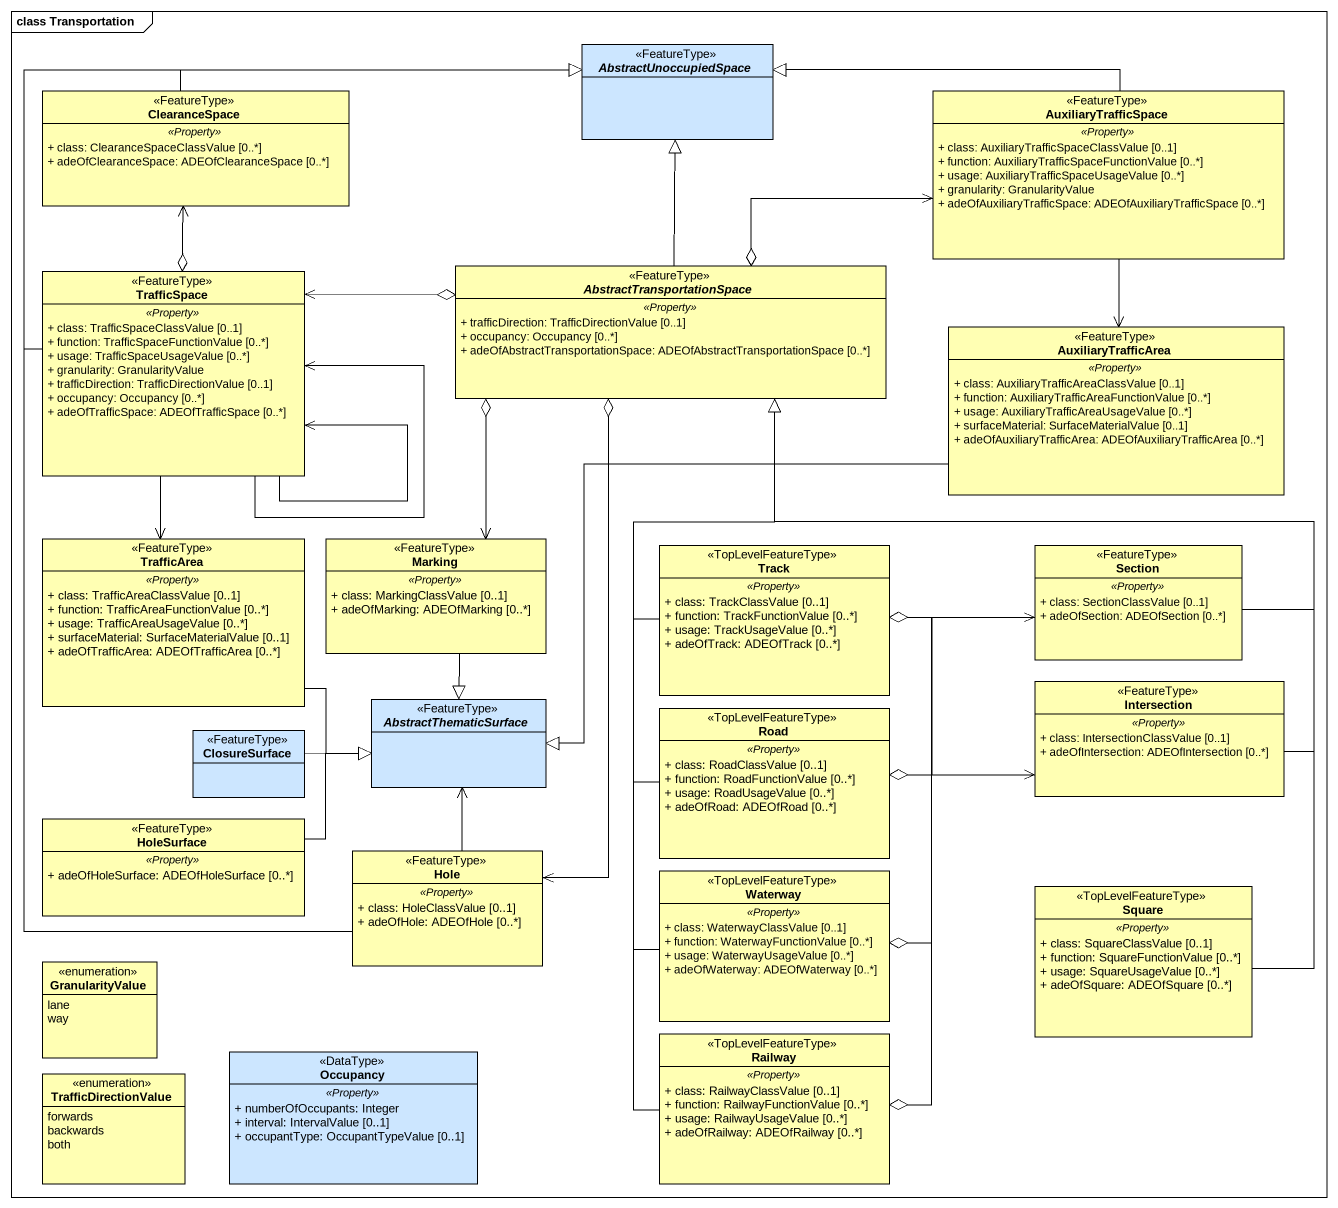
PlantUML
@startuml
mainframe class Transportation
hide circle
hide empty members
skinparam classAttributeIconSize 0
abstract class AbstractUnoccupiedSpace <<FeatureType>> #CCE6FF
class ClearanceSpace <<FeatureType>> #FFFFB3 {
  .. <<Property>> ..
  + class: ClearanceSpaceClassValue [0..*]
  + adeOfClearanceSpace: ADEOfClearanceSpace [0..*]
}
class AuxiliaryTrafficSpace <<FeatureType>> #FFFFB3 {
  .. <<Property>> ..
  + class: AuxiliaryTrafficSpaceClassValue [0..1]
  + function: AuxiliaryTrafficSpaceFunctionValue [0..*]
  + usage: AuxiliaryTrafficSpaceUsageValue [0..*]
  + granularity: GranularityValue
  + adeOfAuxiliaryTrafficSpace: ADEOfAuxiliaryTrafficSpace [0..*]
}
class TrafficSpace <<FeatureType>> #FFFFB3 {
  .. <<Property>> ..
  + class: TrafficSpaceClassValue [0..1]
  + function: TrafficSpaceFunctionValue [0..*]
  + usage: TrafficSpaceUsageValue [0..*]
  + granularity: GranularityValue
  + trafficDirection: TrafficDirectionValue [0..1]
  + occupancy: Occupancy [0..*]
  + adeOfTrafficSpace: ADEOfTrafficSpace [0..*]
}
abstract class AbstractTransportationSpace <<FeatureType>> #FFFFB3 {
  .. <<Property>> ..
  + trafficDirection: TrafficDirectionValue [0..1]
  + occupancy: Occupancy [0..*]
  + adeOfAbstractTransportationSpace: ADEOfAbstractTransportationSpace [0..*]
}
class AuxiliaryTrafficArea <<FeatureType>> #FFFFB3 {
  .. <<Property>> ..
  + class: AuxiliaryTrafficAreaClassValue [0..1]
  + function: AuxiliaryTrafficAreaFunctionValue [0..*]
  + usage: AuxiliaryTrafficAreaUsageValue [0..*]
  + surfaceMaterial: SurfaceMaterialValue [0..1]
  + adeOfAuxiliaryTrafficArea: ADEOfAuxiliaryTrafficArea [0..*]
}
class TrafficArea <<FeatureType>> #FFFFB3 {
  .. <<Property>> ..
  + class: TrafficAreaClassValue [0..1]
  + function: TrafficAreaFunctionValue [0..*]
  + usage: TrafficAreaUsageValue [0..*]
  + surfaceMaterial: SurfaceMaterialValue [0..1]
  + adeOfTrafficArea: ADEOfTrafficArea [0..*]
}
class Marking <<FeatureType>> #FFFFB3 {
  .. <<Property>> ..
  + class: MarkingClassValue [0..1]
  + adeOfMarking: ADEOfMarking [0..*]
}
class Track <<TopLevelFeatureType>> #FFFFB3 {
  .. <<Property>> ..
  + class: TrackClassValue [0..1]
  + function: TrackFunctionValue [0..*]
  + usage: TrackUsageValue [0..*]
  + adeOfTrack: ADEOfTrack [0..*]
}
class Section <<FeatureType>> #FFFFB3 {
  .. <<Property>> ..
  + class: SectionClassValue [0..1]
  + adeOfSection: ADEOfSection [0..*]
}
class Intersection <<FeatureType>> #FFFFB3 {
  .. <<Property>> ..
  + class: IntersectionClassValue [0..1]
  + adeOfIntersection: ADEOfIntersection [0..*]
}
class ClosureSurface <<FeatureType>> #CCE6FF
abstract class AbstractThematicSurface <<FeatureType>> #CCE6FF
class Road <<TopLevelFeatureType>> #FFFFB3 {
  .. <<Property>> ..
  + class: RoadClassValue [0..1]
  + function: RoadFunctionValue [0..*]
  + usage: RoadUsageValue [0..*]
  + adeOfRoad: ADEOfRoad [0..*]
}
class HoleSurface <<FeatureType>> #FFFFB3 {
  .. <<Property>> ..
  + adeOfHoleSurface: ADEOfHoleSurface [0..*]
}
class Hole <<FeatureType>> #FFFFB3 {
  .. <<Property>> ..
  + class: HoleClassValue [0..1]
  + adeOfHole: ADEOfHole [0..*]
}
class Waterway <<TopLevelFeatureType>> #FFFFB3 {
  .. <<Property>> ..
  + class: WaterwayClassValue [0..1]
  + function: WaterwayFunctionValue [0..*]
  + usage: WaterwayUsageValue [0..*]
  + adeOfWaterway: ADEOfWaterway [0..*]
}
class Square <<TopLevelFeatureType>> #FFFFB3 {
  .. <<Property>> ..
  + class: SquareClassValue [0..1]
  + function: SquareFunctionValue [0..*]
  + usage: SquareUsageValue [0..*]
  + adeOfSquare: ADEOfSquare [0..*]
}
enum GranularityValue #FFFFB3 {
  lane
  way
}
class Railway <<TopLevelFeatureType>> #FFFFB3 {
  .. <<Property>> ..
  + class: RailwayClassValue [0..1]
  + function: RailwayFunctionValue [0..*]
  + usage: RailwayUsageValue [0..*]
  + adeOfRailway: ADEOfRailway [0..*]
}
enum TrafficDirectionValue #FFFFB3 {
  forwards
  backwards
  both
}
class Occupancy <<DataType>> #CCE6FF {
  .. <<Property>> ..
  + numberOfOccupants: Integer
  + interval: IntervalValue [0..1]
  + occupantType: OccupantTypeValue [0..1]
}
ClearanceSpace -right-|> AbstractUnoccupiedSpace
AuxiliaryTrafficSpace -left-|> AbstractUnoccupiedSpace
AuxiliaryTrafficSpace --> AuxiliaryTrafficArea
TrafficSpace -right-|> AbstractUnoccupiedSpace
TrafficSpace o-up-> ClearanceSpace
TrafficSpace --> TrafficSpace
TrafficSpace --> TrafficSpace
TrafficSpace --> TrafficArea
AbstractTransportationSpace -up-|> AbstractUnoccupiedSpace
AbstractTransportationSpace o-right-> AuxiliaryTrafficSpace
AbstractTransportationSpace o-left-> TrafficSpace
AbstractTransportationSpace o--> Marking
AbstractTransportationSpace o--> Hole
AuxiliaryTrafficArea -left-|> AbstractThematicSurface
TrafficArea -right-|> AbstractThematicSurface
Marking --|> AbstractThematicSurface
Track -up-|> AbstractTransportationSpace
Track o-right-> Section
Track o-right-> Intersection
Section -left-|> AbstractTransportationSpace
Intersection -up-|> AbstractTransportationSpace
ClosureSurface -right-|> AbstractThematicSurface
Road -up-|> AbstractTransportationSpace
Road o-right-> Section
Road o-right-> Intersection
HoleSurface -right-|> AbstractThematicSurface
Hole -up-|> AbstractUnoccupiedSpace
Hole -up-> AbstractThematicSurface
Waterway -up-|> AbstractTransportationSpace
Waterway o-up-> Section
Waterway o-right-> Intersection
Square -up-|> AbstractTransportationSpace
Railway -up-|> AbstractTransportationSpace
Railway o-up-> Section
Railway o-up-> Intersection
@enduml
